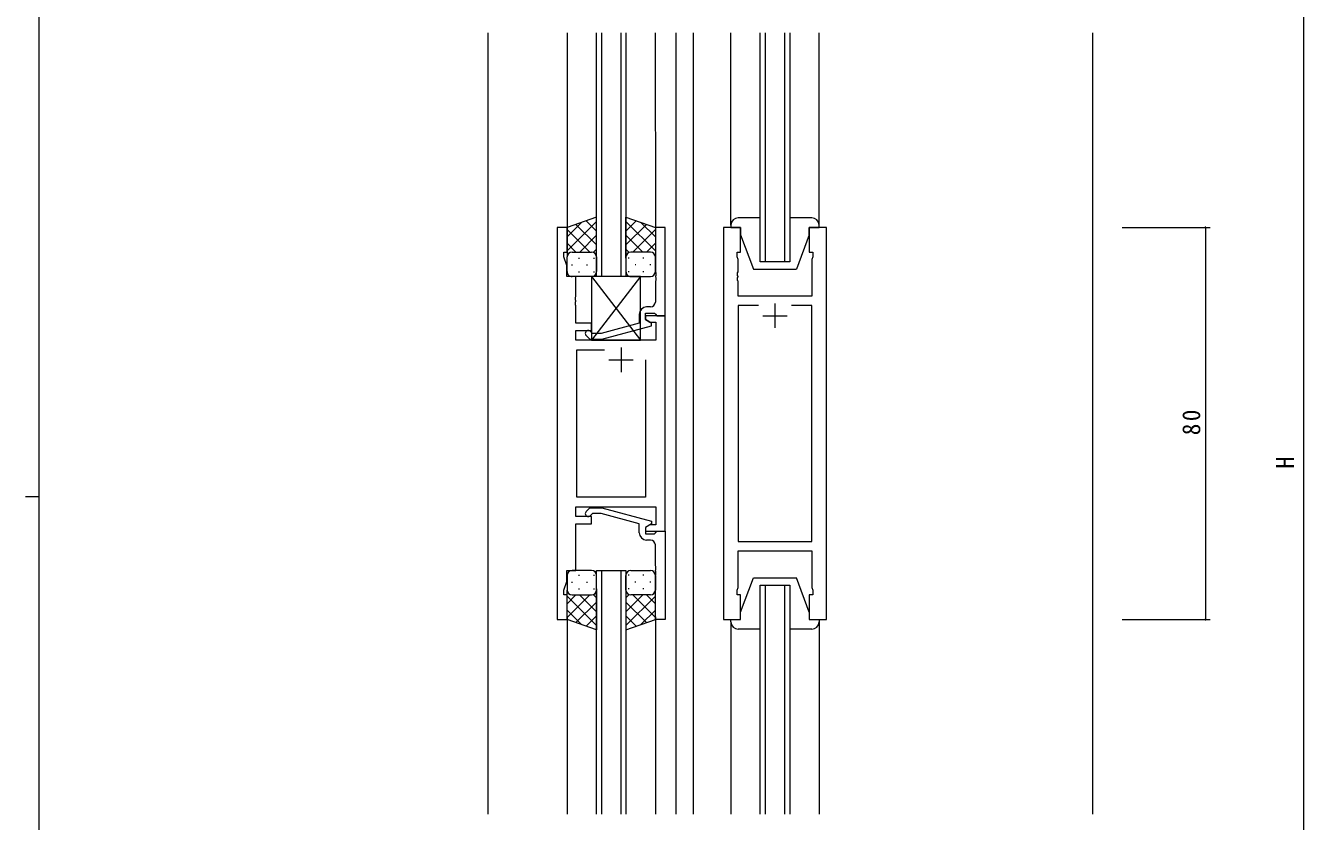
# Model space of a CAD drawing. Units: millimetres on the paper. Extents: x -420 to 373, y -297 to 267.
# Drawn here: x -420.5 to -159.8, y -64.4 to 98.1 of the extents above; entities that cross this region are included whole.
import ezdxf
from ezdxf.enums import TextEntityAlignment as Align

# ---------------------------------------------------------------- set-up
doc = ezdxf.new("R2010")
doc.units = ezdxf.units.MM
for name, color, linetype, lineweight in [('0-1_YKK_ZWAK', 7, 'Continuous', 9), ('0-3_YKK_12', 2, 'Continuous', 9), ('0-4_YKK_D', 6, 'Continuous', 9), ('0-6_YKK_13', 4, 'Continuous', 9), ('0-7_YKK_11', 7, 'Continuous', 9)]:
    doc.layers.add(name, color=color, linetype=linetype, lineweight=lineweight)
doc.styles.add('ＭＳ ゴシック', font='')
doc.styles.get('ＭＳ ゴシック').set_extended_font_data('MS Gothic')

msp = doc.modelspace()

# ---------------------------------------------------------------- linework, layer by layer
at = {"layer": '0-1_YKK_ZWAK'}
for p, q in [((-417.7, -260.6), (-417.7, 264.4)), ((-420.5, 1.9), (-417.7, 1.9))]:
    msp.add_line(p, q, dxfattribs=at)
at = {"layer": '0-3_YKK_12'}
for p, q in [((-326.211, 96.582), (-326.211, -62.918)), ((-310.026, 96.582), (-310.017, 56.332)), ((-304.017, 46.832), (-304.017, 96.582)), ((-303.017, 96.582), (-303.017, 46.832)), ((-299.017, 46.832), (-299.017, 96.582)), ((-298.017, 96.582), (-298.017, 46.832)), ((-292.029, 96.582), (-292.018, 56.332)), ((-287.818, 96.582), (-287.818, -62.918)), ((-284.318, 96.582), (-284.318, -62.918)), ((-276.618, 57.332), (-276.618, 96.582)), ((-270.618, 49.832), (-270.618, 96.582)), ((-269.618, 96.582), (-269.618, 49.832)), ((-265.618, 49.832), (-265.618, 96.582)), ((-264.618, 96.582), (-264.618, 49.832)), ((-258.618, 57.332), (-258.618, 96.582)), ((-202.818, 96.582), (-202.818, -62.918)), ((-264.618, 49.832), (-270.618, 49.832)), ((-298.017, 46.832), (-304.017, 46.832)), ((-304.023, -13.168), (-298.023, -13.168)), ((-304.023, -62.918), (-304.023, -13.168)), ((-303.023, -13.168), (-303.023, -62.918)), ((-299.023, -62.918), (-299.023, -13.168)), ((-298.023, -13.168), (-298.023, -62.918)), ((-270.618, -16.168), (-264.618, -16.168)), ((-270.618, -62.918), (-270.618, -16.168)), ((-269.618, -16.168), (-269.618, -62.918)), ((-265.618, -62.918), (-265.618, -16.168)), ((-264.618, -16.168), (-264.618, -62.918)), ((-310.021, -22.668), (-310.012, -62.918)), ((-292.023, -22.668), (-292.013, -62.918)), ((-276.618, -23.668), (-276.618, -62.918)), ((-258.618, -23.668), (-258.618, -62.918))]:
    msp.add_line(p, q, dxfattribs=at)
at = {"layer": '0-4_YKK_D'}
for p, q in [((-159.811, 177.332), (-159.811, -158.668)), ((-196.811, 56.832), (-178.81, 56.832)), ((-179.811, 56.832), (-179.811, -23.168)), ((-196.811, -23.168), (-178.81, -23.168))]:
    msp.add_line(p, q, dxfattribs=at)
for centre, start, end in [((-179.811, 56.832), 90, 270), ((-179.811, 56.832), 270, 90), ((-179.811, -23.168), 90, 270), ((-179.811, -23.168), 270, 90)]:
    msp.add_arc(centre, 0.106, start, end, dxfattribs=at)
at = {"layer": '0-6_YKK_13'}
for p, q in [((-304.019, 58.974), (-310.018, 56.832)), ((-310.018, 52.1), (-304.019, 58.1)), ((-310.018, 54.928), (-307.058, 57.889)), ((-304.019, 53.28), (-308.214, 57.476)), ((-304.019, 56.109), (-306.13, 58.22)), ((-304.019, 50.61), (-304.019, 58.974)), ((-298.02, 58.974), (-292.02, 56.832)), ((-298.02, 50.61), (-298.02, 58.974)), ((-298.02, 56.109), (-295.909, 58.22)), ((-292.02, 52.1), (-298.02, 58.1)), ((-298.02, 53.28), (-293.825, 57.476)), ((-292.02, 54.928), (-294.981, 57.889)), ((-270.618, 58.832), (-275.118, 58.832)), ((-260.118, 58.832), (-264.618, 58.832)), ((-310.018, 56.832), (-310.018, 50.832)), ((-305.398, 51.831), (-310.018, 56.452)), ((-307.458, 51.832), (-304.019, 55.271)), ((-294.581, 51.832), (-298.02, 55.271)), ((-296.641, 51.831), (-292.02, 56.452)), ((-292.02, 56.832), (-292.02, 50.832)), ((-274.618, 55.332), (-272.018, 48.332)), ((-260.618, 55.332), (-263.218, 48.332)), ((-260.618, 55.332), (-260.618, 56.832)), ((-308.227, 51.832), (-310.018, 53.623)), ((-304.687, 51.775), (-304.019, 52.443)), ((-297.352, 51.775), (-298.02, 52.443)), ((-293.812, 51.832), (-292.02, 53.623)), ((-310.018, 47.832), (-310.018, 50.832)), ((-309.019, 51.832), (-305.419, 51.832)), ((-308.619, 51.832), (-305.019, 51.832)), ((-307.684, 50.61), (-307.484, 50.61)), ((-304.654, 50.61), (-304.454, 50.61)), ((-304.019, 50.832), (-304.019, 47.832)), ((-298.02, 50.832), (-298.02, 47.832)), ((-297.385, 50.61), (-297.585, 50.61)), ((-293.42, 51.832), (-297.02, 51.832)), ((-293.02, 51.832), (-296.62, 51.832)), ((-294.355, 50.61), (-294.555, 50.61)), ((-292.02, 47.832), (-292.02, 50.832)), ((-309.099, 49.195), (-308.899, 49.195)), ((-307.684, 47.78), (-307.484, 47.78)), ((-306.069, 49.195), (-305.869, 49.195)), ((-304.654, 47.78), (-304.454, 47.78)), ((-297.385, 47.78), (-297.585, 47.78)), ((-295.97, 49.195), (-296.17, 49.195)), ((-294.355, 47.78), (-294.555, 47.78)), ((-292.94, 49.195), (-293.14, 49.195)), ((-272.018, 48.332), (-263.218, 48.332)), ((-305.019, 46.832), (-309.019, 46.832)), ((-305.018, 46.832), (-295.018, 33.832)), ((-295.018, 46.832), (-305.018, 33.832)), ((-297.02, 46.832), (-293.02, 46.832)), ((-310.023, -14.168), (-310.023, -17.168)), ((-309.103, -15.532), (-308.903, -15.532)), ((-305.023, -13.168), (-309.023, -13.168)), ((-307.688, -14.117), (-307.488, -14.117)), ((-306.073, -15.532), (-305.873, -15.532)), ((-304.658, -14.117), (-304.458, -14.117)), ((-304.023, -17.168), (-304.023, -14.168)), ((-298.025, -17.168), (-298.025, -14.168)), ((-297.39, -14.117), (-297.59, -14.117)), ((-297.025, -13.168), (-293.025, -13.168)), ((-295.975, -15.532), (-296.175, -15.532)), ((-294.36, -14.117), (-294.56, -14.117)), ((-292.945, -15.532), (-293.145, -15.532)), ((-292.025, -14.168), (-292.025, -17.168)), ((-274.618, -21.668), (-272.018, -14.668)), ((-272.018, -14.668), (-263.218, -14.668)), ((-260.618, -21.668), (-263.218, -14.668)), ((-310.023, -23.168), (-310.023, -17.168)), ((-308.232, -18.168), (-310.023, -19.96)), ((-305.403, -18.168), (-310.023, -22.789)), ((-309.023, -18.168), (-305.423, -18.168)), ((-308.623, -18.168), (-305.023, -18.168)), ((-307.688, -16.947), (-307.488, -16.947)), ((-307.463, -18.168), (-304.023, -21.608)), ((-304.691, -18.112), (-304.023, -18.78)), ((-304.658, -16.947), (-304.458, -16.947)), ((-304.023, -16.947), (-304.023, -25.311)), ((-298.025, -16.947), (-298.025, -25.311)), ((-297.357, -18.112), (-298.025, -18.78)), ((-294.585, -18.168), (-298.025, -21.608)), ((-297.39, -16.947), (-297.59, -16.947)), ((-293.425, -18.168), (-297.025, -18.168)), ((-296.646, -18.168), (-292.025, -22.789)), ((-293.025, -18.168), (-296.625, -18.168)), ((-294.36, -16.947), (-294.56, -16.947)), ((-293.817, -18.168), (-292.025, -19.96)), ((-292.025, -23.168), (-292.025, -17.168)), ((-310.023, -18.437), (-304.023, -24.437)), ((-304.023, -19.617), (-308.219, -23.813)), ((-292.025, -18.437), (-298.025, -24.437)), ((-298.025, -19.617), (-293.829, -23.813)), ((-310.023, -21.265), (-307.063, -24.226)), ((-304.023, -25.311), (-310.023, -23.168)), ((-304.023, -22.445), (-306.135, -24.557)), ((-298.025, -22.445), (-295.914, -24.557)), ((-298.025, -25.311), (-292.025, -23.168)), ((-292.025, -21.265), (-294.986, -24.226)), ((-260.618, -21.668), (-260.618, -23.168)), ((-270.618, -25.168), (-275.118, -25.168)), ((-260.118, -25.168), (-264.618, -25.168))]:
    msp.add_line(p, q, dxfattribs=at)
for points in [[(-276.618, 57.332), (-276.618, 56.832), (-274.618, 56.832), (-274.618, 55.332)], [(-260.618, 56.832), (-258.618, 56.832), (-258.618, 57.332)], [(-276.618, -23.668), (-276.618, -23.168), (-274.618, -23.168), (-274.618, -21.668)], [(-260.618, -23.168), (-258.618, -23.168), (-258.618, -23.668)]]:
    msp.add_lwpolyline(points, dxfattribs=at)
msp.add_lwpolyline([(-295.018, 46.832), (-305.018, 46.832), (-305.018, 33.832), (-295.018, 33.832)], close=True, dxfattribs=at)
for centre, radius, start, end in [((-275.118, 57.332), 1.5, 90, 180), ((-260.118, 57.332), 1.5, 0, 90), ((-309.019, 50.832), 1, 89.99998, 179.99998), ((-309.019, 50.832), 1, 89.99998, 179.99998), ((-305.019, 50.832), 1, 359.99998, 89.99998), ((-305.019, 50.832), 1, 359.99998, 89.99998), ((-297.02, 50.832), 1, 89.99998, 179.99998), ((-297.02, 50.832), 1, 89.99998, 179.99998), ((-293.02, 50.832), 1, 359.99998, 89.99998), ((-293.02, 50.832), 1, 359.99998, 89.99998), ((-309.019, 47.832), 1, 179.99998, 269.99998), ((-305.019, 47.832), 1, 269.99998, 359.99998), ((-297.02, 47.832), 1, 179.99998, 269.99998), ((-293.02, 47.832), 1, 269.99998, 359.99998), ((-309.023, -14.168), 1, 90, 180), ((-305.023, -14.168), 1, 0, 90), ((-297.025, -14.168), 1, 90, 180), ((-293.025, -14.168), 1, 0, 90), ((-309.023, -17.168), 1, 180, 270), ((-309.023, -17.168), 1, 180, 270), ((-305.023, -17.168), 1, 270, 0), ((-305.023, -17.168), 1, 270, 0), ((-297.025, -17.168), 1, 180, 270), ((-297.025, -17.168), 1, 180, 270), ((-293.025, -17.168), 1, 270, 0), ((-293.025, -17.168), 1, 270, 0), ((-275.118, -23.668), 1.5, 180, 270), ((-260.118, -23.668), 1.5, 270, 0)]:
    msp.add_arc(centre, radius, start, end, dxfattribs=at)
at = {"layer": '0-7_YKK_11'}
for p, q in [((-293.018, 40.632), (-293.818, 40.632)), ((-270.969, 40.902), (-275.118, 40.902)), ((-267.618, 41.332), (-267.618, 36.332)), ((-270.118, 38.832), (-265.118, 38.832)), ((-299.02, 32.332), (-299.02, 27.332)), ((-301.52, 29.832), (-296.52, 29.832)), ((-294.02, 29.832), (-294.02, 1.762)), ((-293.016, -6.968), (-293.816, -6.968))]:
    msp.add_line(p, q, dxfattribs=at)
for points in [[(-312.02, 56.832), (-312.02, -23.168), (-310.02, -23.168), (-310.02, -18.168), (-310.72, -18.168), (-310.72, -17.168), (-310.09, -15.437), (-310.09, -13.168), (-308.22, -13.168), (-308.22, -3.668), (-305.02, -3.668), (-305.02, -2.168), (-308.22, -2.168), (-308.22, -0.168), (-291.95, -0.168), (-291.95, -3.868), (-293.154, -3.868), (-294.02, -4.368), (-294.02, -5.168), (-290.02, -5.168), (-290.02, 38.832), (-294.02, 38.832), (-294.02, 38.032), (-293.154, 37.532), (-291.95, 37.532), (-291.95, 33.832), (-308.22, 33.832), (-308.22, 35.832), (-305.02, 35.832), (-305.02, 37.332), (-308.22, 37.332), (-308.22, 40.873), (-308.34, 41.057), (-308.34, 41.607), (-308.22, 41.79), (-308.22, 41.873), (-308.34, 42.057), (-308.34, 42.607), (-308.22, 42.79), (-308.22, 46.832)], [(-308.22, 46.832), (-310.09, 46.832), (-310.09, 49.101), (-310.72, 50.832), (-310.72, 51.832), (-310.02, 51.832), (-310.02, 56.832), (-312.02, 56.832)], [(-290.018, 38.832), (-290.018, 56.832), (-292.018, 56.832), (-292.018, 47.79), (-291.898, 47.607), (-291.898, 47.057), (-292.018, 46.873), (-292.018, 46.79), (-291.898, 46.607), (-291.898, 46.057), (-292.018, 45.873), (-292.018, 41.632)], [(-306.143, 34.807), (-305.367, 34.032), (-302.922, 34.032), (-292.818, 36.739), (-292.818, 37.339), (-294.018, 38.032), (-294.018, 39.332), (-292.218, 39.332), (-292.018, 39.132), (-291.718, 38.832), (-290.018, 38.832)], [(-295.318, 39.132), (-295.318, 37.311), (-303.08, 35.232), (-304.87, 35.232), (-305.294, 35.656)], [(-270.969, 40.902), (-275.118, 40.902), (-275.118, -7.238), (-260.118, -7.238), (-260.118, 40.902), (-264.268, 40.902)], [(-294.02, 29.832), (-294.02, 1.762), (-308.02, 1.762), (-308.02, 31.902), (-302.371, 31.902)], [(-306.141, -1.144), (-305.365, -0.368), (-302.92, -0.368), (-292.816, -3.076), (-292.816, -3.676), (-294.016, -4.368), (-294.016, -5.668), (-292.216, -5.668), (-292.016, -5.468), (-291.716, -5.168), (-290.016, -5.168)], [(-295.316, -5.468), (-295.316, -3.648), (-303.078, -1.568), (-304.868, -1.568), (-305.292, -1.993)], [(-290.016, -5.168), (-290.016, -23.168), (-292.016, -23.168), (-292.016, -14.127), (-291.896, -13.943), (-291.896, -13.393), (-292.016, -13.21), (-292.016, -13.127), (-291.896, -12.943), (-291.896, -12.393), (-292.016, -12.21), (-292.016, -7.968)]]:
    msp.add_lwpolyline(points, dxfattribs=at)
msp.add_lwpolyline([(-278.118, 56.832), (-278.118, -23.168), (-274.618, -23.168), (-274.618, -18.168), (-275.318, -18.168), (-275.318, -17.168), (-275.118, -16.619), (-275.118, -9.168), (-260.118, -9.168), (-260.118, -16.619), (-259.918, -17.168), (-259.918, -18.168), (-260.618, -18.168), (-260.618, -23.168), (-257.118, -23.168), (-257.118, 56.832), (-260.618, 56.832), (-260.618, 51.832), (-259.918, 51.832), (-259.918, 50.832), (-260.118, 50.282), (-260.118, 42.832), (-275.118, 42.832), (-275.118, 45.873), (-275.238, 46.057), (-275.238, 46.607), (-275.118, 46.79), (-275.118, 46.873), (-275.238, 47.057), (-275.238, 47.607), (-275.118, 47.79), (-275.118, 50.282), (-275.318, 50.832), (-275.318, 51.832), (-274.618, 51.832), (-274.618, 56.832)], close=True, dxfattribs=at)
for centre, radius, start, end in [((-293.818, 39.132), 1.5, 90, 179.99998), ((-293.018, 41.632), 1, 270, 359.99998), ((-305.718, 35.232), 0.6, 44.99998, 225), ((-305.716, -1.568), 0.6, 134.99998, 315), ((-293.816, -5.468), 1.5, 180, 269.99998), ((-293.016, -7.968), 1, 0, 89.99998)]:
    msp.add_arc(centre, radius, start, end, dxfattribs=at)

# ---------------------------------------------------------------- texts
at = {"layer": '0-4_YKK_D', "color": 3, "style": 'ＭＳ ゴシック'}
msp.add_text('H', height=3.666, rotation=90, dxfattribs=at).set_placement((-160.611, 7.607), align=Align.BOTTOM_LEFT)
at = {"layer": '0-4_YKK_D', "color": 3, "insert": (-180.811, 14.432), "char_height": 3.666, "attachment_point": 7, "rotation": 90, "style": 'ＭＳ ゴシック'}
msp.add_mtext('\\T1.21;\\W0.95;80', dxfattribs=at)

doc.saveas('drawing.dxf')
